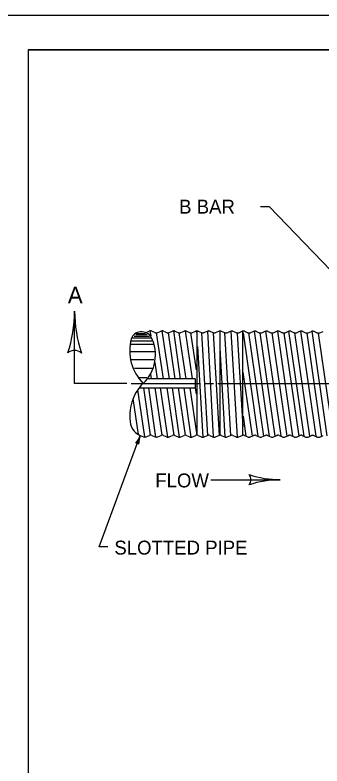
# Model space of a CAD drawing. Extents: x 997.6 to 1037.2, y 998.9 to 1022.9.
# Drawn here: x 1006.81 to 1011.23, y 1011.19 to 1022 of the extents above; entities that cross this region are included whole.
import ezdxf

# ---------------------------------------------------------------- set-up
doc = ezdxf.new("R2010")
doc.units = 0
for name, color, linetype in [('Level 1', 7, 'Continuous'), ('Level 10', 7, 'Continuous'), ('Level 11', 7, 'Continuous'), ('Level 14', 7, 'Continuous')]:
    doc.layers.add(name, color=color, linetype=linetype)

msp = doc.modelspace()

# ---------------------------------------------------------------- linework, layer by layer
at = {"layer": 'Level 1'}
for p, q in [((1010.344, 1019.244), (1010.469, 1019.244)), ((1010.469, 1019.244), (1012.575, 1017.059)), ((1007.669, 1016.697), (1007.669, 1017.735)), ((1008.708, 1017.434), (1008.744, 1017.449)), ((1008.754, 1017.452), (1008.764, 1017.384)), ((1008.78, 1017.449), (1008.828, 1017.429)), ((1008.843, 1017.425), (1008.942, 1016.761)), ((1008.865, 1017.428), (1008.913, 1017.449)), ((1008.924, 1017.452), (1009.028, 1016.761)), ((1008.947, 1017.449), (1008.995, 1017.429)), ((1009.014, 1017.425), (1009.113, 1016.761)), ((1009.031, 1017.428), (1009.08, 1017.449)), ((1009.195, 1016.761), (1009.095, 1017.452)), ((1009.114, 1017.449), (1009.161, 1017.428)), ((1009.276, 1016.761), (1009.174, 1017.425)), ((1009.198, 1017.428), (1009.247, 1017.448)), ((1009.364, 1016.761), (1009.264, 1017.452)), ((1009.28, 1017.449), (1009.328, 1017.428)), ((1009.424, 1016.895), (1009.343, 1017.424)), ((1009.365, 1017.428), (1009.413, 1017.448)), ((1009.429, 1017.432), (1009.426, 1017.451)), ((1009.435, 1015.954), (1009.435, 1017.454)), ((1009.447, 1017.449), (1009.495, 1017.428)), ((1009.498, 1017.427), (1009.582, 1015.949)), ((1009.531, 1017.428), (1009.58, 1017.448)), ((1009.583, 1017.45), (1009.663, 1015.927)), ((1009.614, 1017.448), (1009.661, 1017.428)), ((1009.663, 1017.427), (1009.749, 1015.949)), ((1009.698, 1017.428), (1009.747, 1017.448)), ((1009.763, 1015.956), (1009.763, 1017.456)), ((1009.78, 1017.448), (1009.828, 1017.428)), ((1009.916, 1015.949), (1009.831, 1017.427)), ((1009.865, 1017.427), (1009.913, 1017.448)), ((1009.918, 1017.45), (1010.008, 1015.924)), ((1009.947, 1017.448), (1009.995, 1017.428)), ((1010.009, 1017.418), (1010.089, 1016.072)), ((1010.031, 1017.427), (1010.08, 1017.448)), ((1010.091, 1015.951), (1010.091, 1017.458)), ((1010.313, 1015.938), (1010.098, 1017.424)), ((1010.114, 1017.448), (1010.161, 1017.427)), ((1010.391, 1015.938), (1010.176, 1017.424)), ((1010.198, 1017.427), (1010.247, 1017.447)), ((1010.477, 1015.935), (1010.258, 1017.451)), ((1010.28, 1017.448), (1010.328, 1017.427)), ((1010.556, 1015.937), (1010.341, 1017.424)), ((1010.365, 1017.427), (1010.413, 1017.447)), ((1010.641, 1015.943), (1010.423, 1017.451)), ((1010.447, 1017.448), (1010.495, 1017.427)), ((1010.728, 1015.939), (1010.514, 1017.423)), ((1010.531, 1017.427), (1010.58, 1017.447)), ((1010.812, 1015.938), (1010.593, 1017.451)), ((1010.614, 1017.447), (1010.661, 1017.427)), ((1010.901, 1015.939), (1010.686, 1017.422)), ((1010.698, 1017.427), (1010.747, 1017.447)), ((1010.973, 1015.936), (1010.754, 1017.45)), ((1010.78, 1017.447), (1010.828, 1017.427)), ((1011.056, 1015.937), (1010.841, 1017.423)), ((1010.865, 1017.426), (1010.913, 1017.447)), ((1011.145, 1015.937), (1010.927, 1017.451)), ((1010.947, 1017.447), (1010.995, 1017.426)), ((1011.23, 1015.934), (1011.015, 1017.42)), ((1011.031, 1017.426), (1011.08, 1017.446)), ((1011.307, 1015.944), (1011.089, 1017.45)), ((1011.114, 1017.447), (1011.161, 1017.426)), ((1011.395, 1015.931), (1011.179, 1017.422)), ((1011.198, 1017.426), (1011.247, 1017.446)), ((1009.44, 1017.23), (1009.514, 1015.924)), ((1009.838, 1015.925), (1009.763, 1017.203)), ((1008.822, 1016.997), (1008.857, 1016.761)), ((1010.229, 1015.94), (1010.096, 1016.861)), ((1009.12, 1016.762), (1008.715, 1016.762)), ((1008.761, 1016.831), (1008.771, 1016.761)), ((1009.404, 1016.762), (1009.12, 1016.762)), ((1009.404, 1016.762), (1009.404, 1016.633)), ((1008.421, 1016.697), (1007.669, 1016.697)), ((1008.599, 1016.633), (1009.12, 1016.633)), ((1008.763, 1015.956), (1008.664, 1016.633)), ((1008.84, 1015.924), (1008.736, 1016.633)), ((1008.928, 1015.951), (1008.828, 1016.633)), ((1009.01, 1015.924), (1008.906, 1016.633)), ((1009.101, 1015.951), (1009.001, 1016.633)), ((1009.181, 1015.926), (1009.077, 1016.633)), ((1009.12, 1016.633), (1009.404, 1016.633)), ((1009.159, 1016.633), (1009.261, 1015.951)), ((1009.346, 1015.926), (1009.244, 1016.633)), ((1009.435, 1015.954), (1009.331, 1016.633)), ((1009.424, 1016.544), (1009.411, 1016.634)), ((1008.678, 1015.93), (1008.579, 1016.606)), ((1008.588, 1015.962), (1008.512, 1016.481)), ((1010.14, 1015.937), (1010.098, 1016.226)), ((1008.02, 1014.346), (1008.614, 1015.947)), ((1008.615, 1015.95), (1008.661, 1015.929)), ((1008.698, 1015.929), (1008.747, 1015.949)), ((1008.78, 1015.949), (1008.828, 1015.929)), ((1008.865, 1015.928), (1008.913, 1015.949)), ((1008.947, 1015.949), (1008.995, 1015.929)), ((1009.031, 1015.928), (1009.08, 1015.949)), ((1009.114, 1015.949), (1009.161, 1015.928)), ((1009.198, 1015.928), (1009.247, 1015.948)), ((1009.28, 1015.949), (1009.328, 1015.928)), ((1009.365, 1015.928), (1009.413, 1015.948)), ((1009.447, 1015.949), (1009.495, 1015.928)), ((1009.531, 1015.928), (1009.58, 1015.948)), ((1009.614, 1015.948), (1009.661, 1015.928)), ((1009.698, 1015.928), (1009.747, 1015.948)), ((1009.78, 1015.948), (1009.828, 1015.928)), ((1009.865, 1015.927), (1009.913, 1015.948)), ((1009.947, 1015.948), (1009.995, 1015.928)), ((1010.031, 1015.927), (1010.08, 1015.948)), ((1010.114, 1015.948), (1010.161, 1015.927)), ((1010.198, 1015.927), (1010.247, 1015.947)), ((1010.28, 1015.948), (1010.328, 1015.927)), ((1010.365, 1015.927), (1010.413, 1015.947)), ((1010.447, 1015.948), (1010.495, 1015.927)), ((1010.531, 1015.927), (1010.58, 1015.947)), ((1010.614, 1015.947), (1010.661, 1015.927)), ((1010.698, 1015.927), (1010.754, 1015.95)), ((1010.78, 1015.947), (1010.828, 1015.927)), ((1010.865, 1015.926), (1010.913, 1015.947)), ((1010.947, 1015.947), (1010.995, 1015.926)), ((1011.031, 1015.926), (1011.08, 1015.946)), ((1011.114, 1015.947), (1011.161, 1015.926)), ((1011.198, 1015.926), (1011.247, 1015.946)), ((1009.63, 1015.311), (1010.63, 1015.311)), ((1008.145, 1014.346), (1008.02, 1014.346))]:
    msp.add_line(p, q, dxfattribs=at)
for points in [[(1008.524, 1017.377), (1008.745, 1017.377)], [(1008.551, 1017.399), (1008.711, 1017.399)], [(1008.553, 1017.415), (1008.691, 1017.415)], [(1008.489, 1017.308), (1008.782, 1017.308)], [(1008.499, 1017.352), (1008.771, 1017.352)], [(1008.476, 1017.159), (1008.823, 1017.159)], [(1008.482, 1017.26), (1008.798, 1017.26)], [(1008.489, 1017.041), (1008.809, 1017.041)], [(1008.529, 1016.919), (1008.785, 1016.919)], [(1008.599, 1016.782), (1008.707, 1016.782)], [(1008.482, 1016.697), (1009.482, 1016.697)], [(1009.544, 1016.697), (1009.669, 1016.697)], [(1009.732, 1016.697), (1011.732, 1016.697)]]:
    msp.add_lwpolyline(points, dxfattribs=at)
for centre, radius, start, end in [((1005.794, 1017.735), 1.875, 341.3472, 359.9939), ((1009.544, 1017.735), 1.875, 180, 198.6688), ((1009.544, 1017.735), 1.875, 179.9878, 180), ((1008.693, 1017.478), 0.0469, 253.53, 295.0513), ((1008.763, 1017.41), 0.043, 89.9419, 115.7992), ((1008.763, 1017.41), 0.043, 65.3531, 89.9419), ((1008.846, 1017.472), 0.0469, 242.7626, 294.968), ((1008.93, 1017.409), 0.043, 89.9419, 115.7992), ((1008.93, 1017.41), 0.043, 65.3531, 89.9419), ((1009.013, 1017.471), 0.0469, 242.7626, 294.968), ((1009.096, 1017.409), 0.043, 89.9419, 115.7992), ((1009.096, 1017.41), 0.043, 65.3531, 89.9419), ((1009.18, 1017.471), 0.0469, 242.7626, 294.968), ((1009.263, 1017.409), 0.043, 89.9419, 115.7992), ((1009.263, 1017.409), 0.043, 65.3531, 89.9419), ((1009.346, 1017.471), 0.0469, 242.7626, 294.968), ((1009.43, 1017.409), 0.043, 89.9419, 115.7992), ((1009.43, 1017.409), 0.043, 65.3531, 89.9419), ((1009.513, 1017.471), 0.0469, 242.7626, 294.968), ((1009.596, 1017.408), 0.043, 89.9419, 115.7992), ((1009.596, 1017.409), 0.043, 65.3531, 89.9419), ((1009.68, 1017.471), 0.0469, 242.7626, 294.968), ((1009.763, 1017.408), 0.043, 89.9419, 115.7992), ((1009.763, 1017.409), 0.043, 65.3531, 89.9419), ((1009.846, 1017.471), 0.0469, 242.7626, 294.968), ((1009.93, 1017.408), 0.043, 89.9419, 115.7992), ((1009.93, 1017.409), 0.043, 65.3531, 89.9419), ((1010.013, 1017.47), 0.0469, 242.7626, 294.968), ((1010.096, 1017.408), 0.043, 89.9419, 115.7992), ((1010.096, 1017.408), 0.043, 65.3531, 89.9419), ((1010.18, 1017.47), 0.0469, 242.7626, 294.968), ((1010.263, 1017.408), 0.043, 89.9419, 115.7992), ((1010.263, 1017.408), 0.043, 65.3531, 89.9419), ((1010.346, 1017.47), 0.0469, 242.7626, 294.968), ((1010.43, 1017.408), 0.043, 89.9419, 115.7992), ((1010.43, 1017.408), 0.043, 65.3531, 89.9419), ((1010.513, 1017.47), 0.0469, 242.7626, 294.968), ((1010.596, 1017.407), 0.043, 89.9419, 115.7992), ((1010.596, 1017.408), 0.043, 65.3531, 89.9419), ((1010.68, 1017.47), 0.0469, 242.7626, 294.968), ((1010.763, 1017.407), 0.043, 89.9419, 115.7992), ((1010.763, 1017.408), 0.043, 65.3531, 89.9419), ((1010.846, 1017.47), 0.0469, 242.7626, 294.968), ((1010.93, 1017.407), 0.043, 89.9419, 115.7992), ((1010.93, 1017.408), 0.043, 65.3531, 89.9419), ((1011.013, 1017.469), 0.0469, 242.7626, 294.968), ((1011.096, 1017.407), 0.043, 89.9419, 115.7992), ((1011.096, 1017.407), 0.043, 65.3531, 89.9419), ((1011.18, 1017.469), 0.0469, 242.7626, 294.968), ((1009.126, 1017.168), 0.664, 165.1742, 225.009), ((1008.265, 1017.108), 0.568, 313.5317, 26.7205), ((1007.668, 1017.022), 0.15, 48.7746, 130.8913), ((1009.126, 1016.23), 0.664, 134.9547, 190.4299), ((1008.698, 1016.166), 0.232, 194.1481, 248.9858), ((1008.248, 1016.082), 0.39, 320.9963, 339.6431), ((1008.979, 1015.811), 0.39, 159.6492, 178.318), ((1008.979, 1015.811), 0.39, 159.637, 159.6492), ((1008.68, 1015.972), 0.0469, 242.7626, 294.9681), ((1008.763, 1015.909), 0.043, 89.9419, 115.7992), ((1008.763, 1015.91), 0.043, 65.3531, 89.9419), ((1008.846, 1015.972), 0.0469, 242.7626, 294.9681), ((1008.93, 1015.909), 0.043, 89.9419, 115.7992), ((1008.93, 1015.91), 0.043, 65.3531, 89.9419), ((1009.013, 1015.971), 0.0469, 242.7626, 294.9681), ((1009.096, 1015.909), 0.043, 89.9419, 115.7992), ((1009.096, 1015.91), 0.043, 65.3531, 89.9419), ((1009.18, 1015.971), 0.0469, 242.7626, 294.9681), ((1009.263, 1015.909), 0.043, 89.9419, 115.7992), ((1009.263, 1015.909), 0.043, 65.3531, 89.9419), ((1009.346, 1015.971), 0.0469, 242.7626, 294.9681), ((1009.43, 1015.909), 0.043, 89.9419, 115.7992), ((1009.43, 1015.909), 0.043, 65.3531, 89.9419), ((1009.513, 1015.971), 0.0469, 242.7626, 294.9681), ((1009.596, 1015.908), 0.043, 89.9419, 115.7992), ((1009.596, 1015.909), 0.043, 65.3531, 89.9419), ((1009.68, 1015.971), 0.0469, 242.7626, 294.9681), ((1009.763, 1015.908), 0.043, 89.9419, 115.7992), ((1009.763, 1015.909), 0.043, 65.3531, 89.9419), ((1009.846, 1015.971), 0.0469, 242.7626, 294.9681), ((1009.93, 1015.908), 0.043, 89.9419, 115.7992), ((1009.93, 1015.909), 0.043, 65.3531, 89.9419), ((1010.013, 1015.97), 0.0469, 242.7626, 294.9681), ((1010.096, 1015.908), 0.043, 89.9419, 115.7992), ((1010.096, 1015.908), 0.043, 65.3531, 89.9419), ((1010.18, 1015.97), 0.0469, 242.7626, 294.9681), ((1010.263, 1015.908), 0.043, 89.9419, 115.7992), ((1010.263, 1015.908), 0.043, 65.3531, 89.9419), ((1010.346, 1015.97), 0.0469, 242.7626, 294.9681), ((1010.43, 1015.908), 0.043, 89.9419, 115.7992), ((1010.43, 1015.908), 0.043, 65.3531, 89.9419), ((1010.513, 1015.97), 0.0469, 242.7626, 294.9681), ((1010.596, 1015.907), 0.043, 89.9419, 115.7992), ((1010.596, 1015.908), 0.043, 65.3531, 89.9419), ((1010.68, 1015.97), 0.0469, 242.7626, 294.9681), ((1010.763, 1015.907), 0.043, 89.9419, 115.7992), ((1010.763, 1015.908), 0.043, 65.3531, 89.9419), ((1010.846, 1015.97), 0.0469, 242.7626, 294.9681), ((1010.93, 1015.907), 0.043, 89.9419, 115.7992), ((1010.93, 1015.908), 0.043, 65.3531, 89.9419), ((1011.013, 1015.969), 0.0469, 242.7626, 294.9681), ((1011.096, 1015.907), 0.043, 89.9419, 115.7992), ((1011.096, 1015.907), 0.043, 65.3531, 89.9419), ((1011.18, 1015.969), 0.0469, 242.7626, 294.9681), ((1008.562, 1015.808), 0.0312, 28.4238, 110.5405), ((1010.095, 1015.312), 0.113, 318.7746, 40.8913), ((1010.63, 1016.718), 1.406, 251.3472, 269.9939), ((1010.63, 1013.905), 1.406, 90, 108.6688), ((1010.63, 1013.905), 1.406, 89.9878, 90)]:
    msp.add_arc(centre, radius, start, end, dxfattribs=at)
msp.add_ellipse((1008.633, 1017.309), major_axis=(0.153, -0.001), ratio=0.850883, start_param=0.436698, end_param=2.920556, dxfattribs=at)
at = {"layer": 'Level 10'}
for q in [(1035.5, 1021.5), (1007, 1000.5)]:
    msp.add_line((1007, 1021.5), q, dxfattribs=at)
at = {"layer": 'Level 11'}
msp.add_lwpolyline([(1007, 1000.5), (1035.5, 1000.5), (1035.5, 1021.5), (1007, 1021.5)], close=True, dxfattribs=at)
at = {"layer": 'Level 14'}
msp.add_line((1000, 1022), (1036, 1022), dxfattribs=at)

# ---------------------------------------------------------------- texts
at = {"layer": 'Level 1'}
for s, height, p in [('B BAR', 0.2, (1009.174, 1019.142)), ('A', 0.24, (1007.571, 1017.849)), ('FLOW', 0.2, (1008.83, 1015.201)), ('SLOTTED PIPE', 0.2, (1008.241, 1014.234))]:
    msp.add_text(s, height=height, dxfattribs=at).set_placement(p)

doc.saveas('drawing.dxf')
